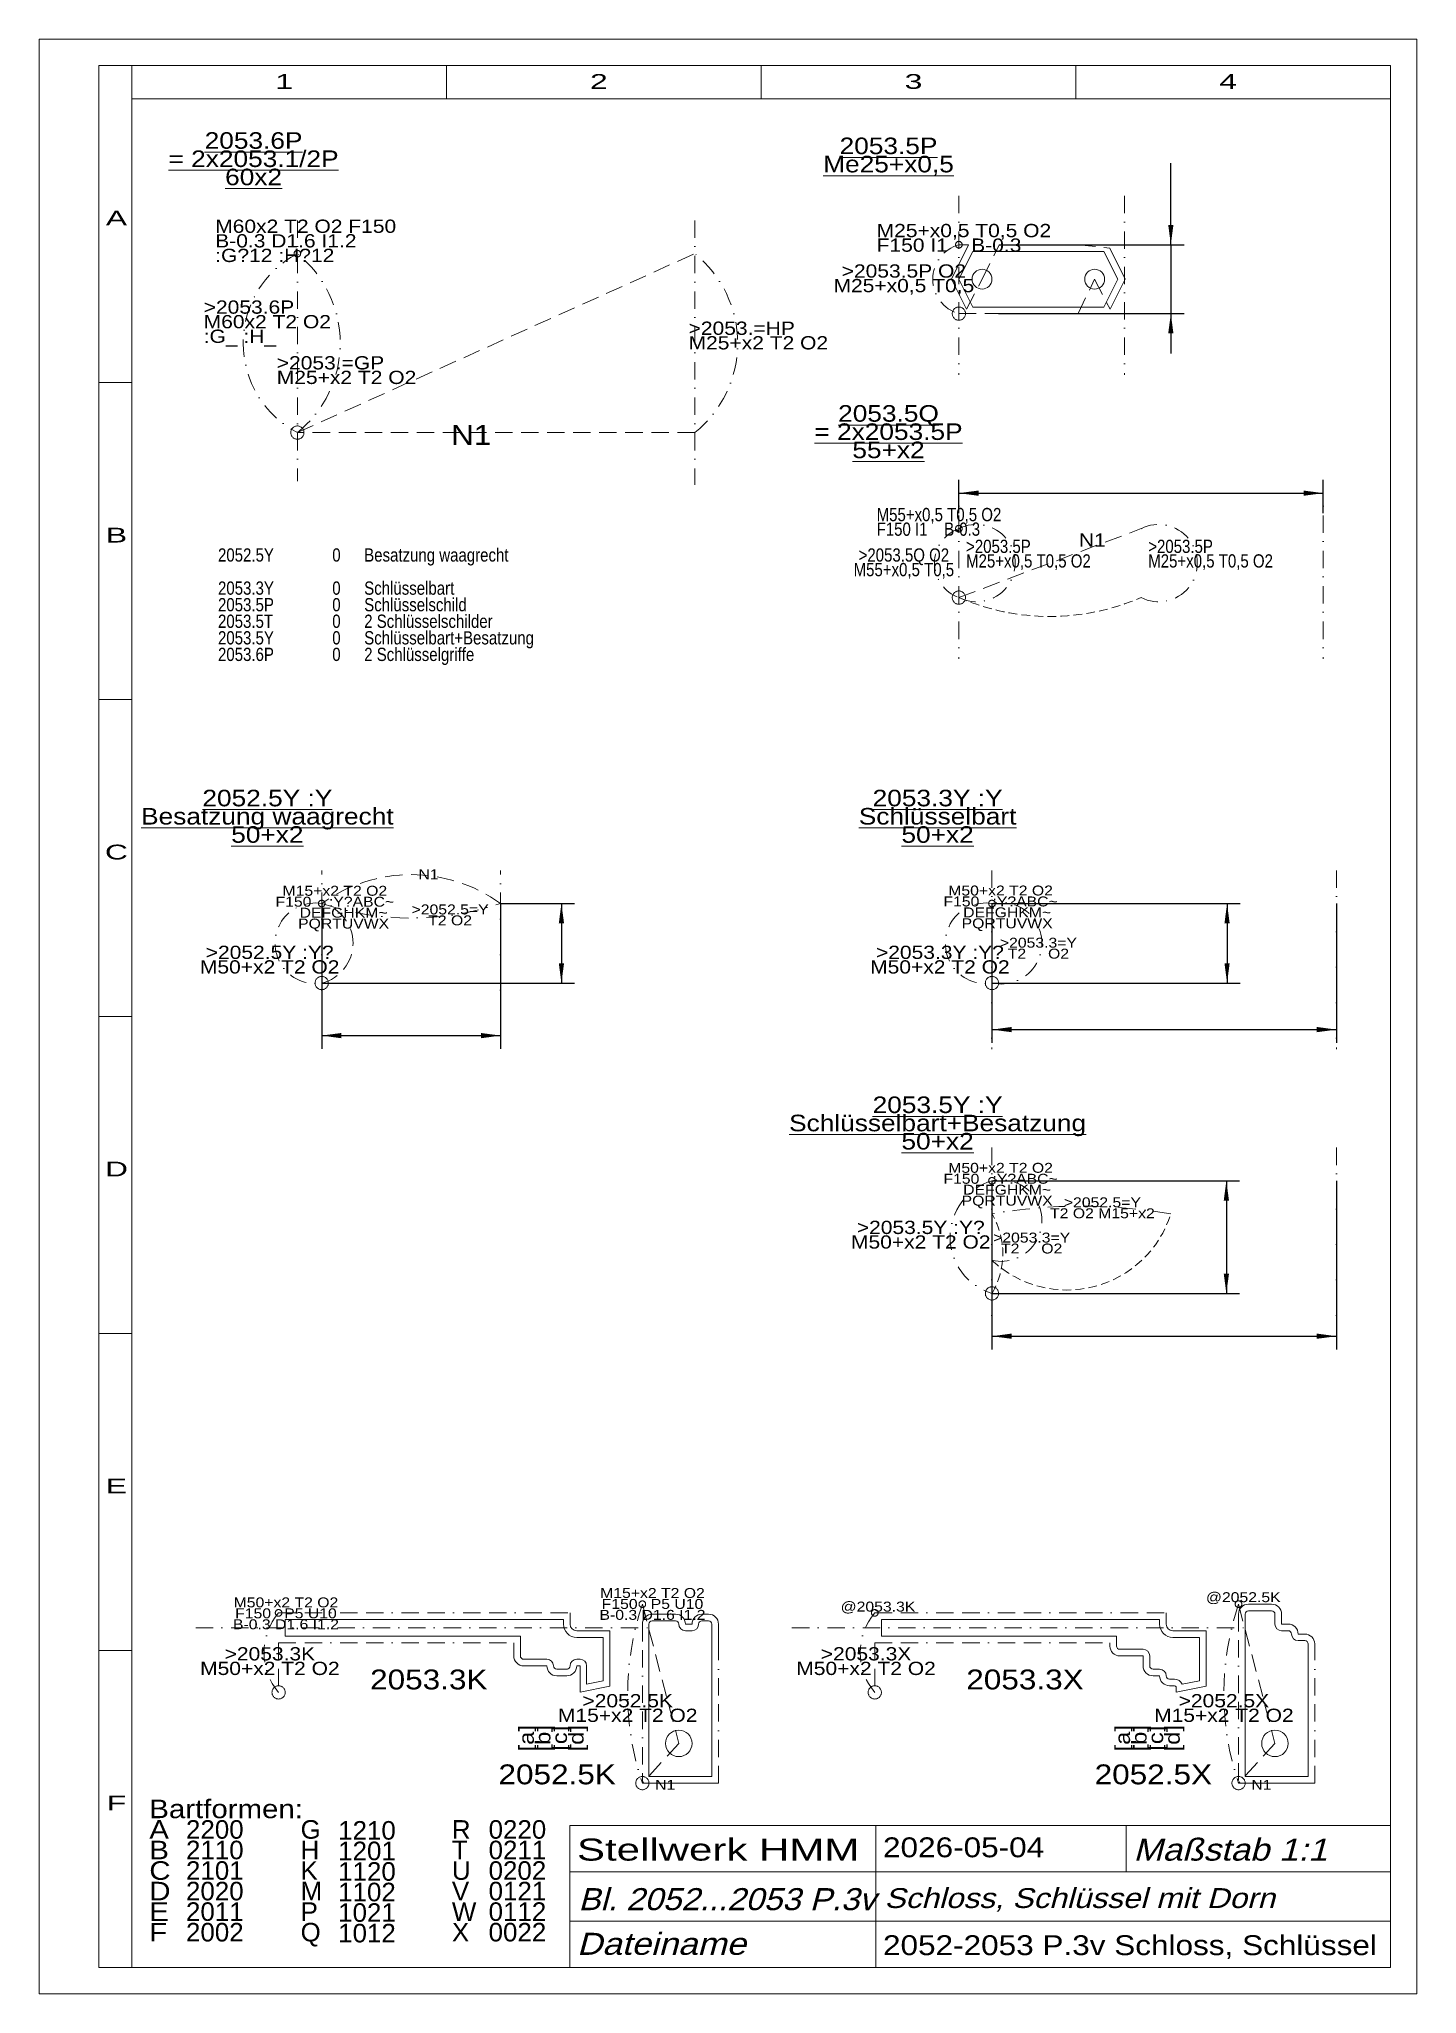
# Model space of a CAD drawing. Extents: x 1 to 209, y 1 to 296.
import ezdxf
from ezdxf.enums import TextEntityAlignment as Align

# ---------------------------------------------------------------- set-up
doc = ezdxf.new("R2010")
doc.units = 0
doc.header["$LTSCALE"] = 5.245
for name, pattern in [('BORDER', [1.75, 0.5, -0.25, 0.5, -0.25, 0, -0.25]), ('DASHDOT', [1, 0.5, -0.25, 0, -0.25]), ('DASHED', [0.75, 0.5, -0.25]), ('HIDDEN', [0.375, 0.25, -0.125]), ('PHANTOM', [2.5, 1.25, -0.25, 0.25, -0.25, 0.25, -0.25])]:
    doc.linetypes.add(name, pattern=pattern)
for name, color, linetype, lineweight in [('2052_5_6 BESATZUNG', 8, 'CONTINUOUS', 18), ('2052_5K', 30, 'CONTINUOUS', 13), ('2052_5X', 30, 'CONTINUOUS', 13), ('2052_5Y', 30, 'CONTINUOUS', 13), ('2052___ SCHLOSS MIT DORN', 190, 'CONTINUOUS', 13), ('2053_1-4 SCHLÜSSEL', 190, 'CONTINUOUS', 18), ('2053_3K', 30, 'CONTINUOUS', 13), ('2053_3X', 30, 'CONTINUOUS', 13), ('2053_3Y', 30, 'CONTINUOUS', 13), ('2053_5 SCHILD', 54, 'CONTINUOUS', 18), ('2053_5P', 11, 'CONTINUOUS', 13), ('2053_5Q', 11, 'CONTINUOUS', 13), ('2053_5Y', 30, 'CONTINUOUS', 13), ('2053_6P', 11, 'CONTINUOUS', 13), ('BEMASSUNG', 7, 'CONTINUOUS', 25), ('BESCHRIFTUNG', 7, 'CONTINUOUS', 25), ('MASSGRENZEN', 172, 'CONTINUOUS', 25), ('MASSLINIEN', 172, 'CONTINUOUS', 25), ('MASSTEXTE', 212, 'CONTINUOUS', 25), ('MITTELLINIEN', 5, 'DASHDOT', 13), ('STANDARD', 7, 'CONTINUOUS', 0)]:
    doc.layers.add(name, color=color, linetype=linetype, lineweight=lineweight)
doc.styles.add('Arial', font='arial.ttf')

# ---------------------------------------------------------------- blocks, each defined once
blk = doc.blocks.new('D405138688')
at = {"layer": 'MASSGRENZEN'}
for points in [[(171.85, 264.97), (171.46, 267.95), (172.24, 267.95)], [(171.85, 254.57), (172.24, 251.6), (171.46, 251.6)]]:
    blk.add_solid(points, dxfattribs=at)
at = {"layer": 'MASSLINIEN', "color": 172}
for p, q in [((171.85, 264.97), (171.85, 277.27)), ((145.95, 264.97), (173.85, 264.97)), ((171.85, 264.97), (171.85, 254.57)), ((145.85, 254.57), (173.85, 254.57)), ((171.85, 254.57), (171.85, 248.53))]:
    blk.add_line(p, q, dxfattribs=at)
blk = doc.blocks.new('D405138432')
at = {"layer": 'MASSGRENZEN'}
for points in [[(139.85, 227.48), (142.82, 227.87), (142.82, 227.08)], [(194.85, 227.48), (191.88, 227.08), (191.88, 227.87)]]:
    blk.add_solid(points, dxfattribs=at)
at = {"layer": 'MASSLINIEN', "color": 172}
for p, q in [((139.85, 224.47), (139.85, 229.48)), ((139.85, 227.48), (194.85, 227.48)), ((194.85, 224.47), (194.85, 229.48))]:
    blk.add_line(p, q, dxfattribs=at)
blk = doc.blocks.new('D405138176')
at = {"layer": 'MASSGRENZEN'}
for points in [[(43.67, 145.62), (46.64, 146.01), (46.64, 145.22)], [(70.67, 145.62), (67.7, 145.22), (67.7, 146.01)]]:
    blk.add_solid(points, dxfattribs=at)
at = {"layer": 'MASSLINIEN', "color": 172}
for p, q in [((43.67, 165.55), (43.67, 143.62)), ((70.67, 165.55), (70.67, 143.62)), ((43.67, 145.62), (70.67, 145.62))]:
    blk.add_line(p, q, dxfattribs=at)
blk = doc.blocks.new('D405137920')
at = {"layer": 'MASSGRENZEN'}
for points in [[(79.85, 165.55), (80.25, 162.58), (79.46, 162.58)], [(79.85, 153.55), (79.46, 156.53), (80.25, 156.53)]]:
    blk.add_solid(points, dxfattribs=at)
at = {"layer": 'MASSLINIEN', "color": 172}
for p, q in [((70.67, 165.55), (81.85, 165.55)), ((79.85, 165.55), (79.85, 153.55)), ((43.67, 153.55), (81.85, 153.55))]:
    blk.add_line(p, q, dxfattribs=at)
blk = doc.blocks.new('D405137664')
at = {"layer": 'MASSGRENZEN'}
for points in [[(144.85, 146.52), (147.83, 146.92), (147.83, 146.13)], [(196.85, 146.52), (193.88, 146.13), (193.88, 146.92)]]:
    blk.add_solid(points, dxfattribs=at)
at = {"layer": 'MASSLINIEN', "color": 172}
for p, q in [((144.85, 165.55), (144.85, 144.52)), ((196.85, 165.55), (196.85, 144.52)), ((144.85, 146.52), (196.85, 146.52))]:
    blk.add_line(p, q, dxfattribs=at)
blk = doc.blocks.new('D405151488')
at = {"layer": 'MASSGRENZEN'}
for points in [[(180.34, 165.55), (180.73, 162.58), (179.95, 162.58)], [(180.34, 153.55), (179.95, 156.53), (180.73, 156.53)]]:
    blk.add_solid(points, dxfattribs=at)
at = {"layer": 'MASSLINIEN', "color": 172}
for p, q in [((144.85, 165.55), (182.34, 165.55)), ((180.34, 165.55), (180.34, 153.55)), ((144.85, 153.55), (182.34, 153.55))]:
    blk.add_line(p, q, dxfattribs=at)
blk = doc.blocks.new('D405151232')
at = {"layer": 'MASSGRENZEN'}
for points in [[(180.23, 123.71), (180.63, 120.73), (179.84, 120.73)], [(180.23, 106.71), (179.84, 109.68), (180.63, 109.68)]]:
    blk.add_solid(points, dxfattribs=at)
at = {"layer": 'MASSLINIEN', "color": 172}
for p, q in [((144.85, 123.71), (182.23, 123.71)), ((180.23, 123.71), (180.23, 106.71)), ((144.85, 106.71), (182.23, 106.71))]:
    blk.add_line(p, q, dxfattribs=at)
blk = doc.blocks.new('D405150976')
at = {"layer": 'MASSGRENZEN'}
for points in [[(144.85, 100.25), (147.83, 100.65), (147.83, 99.86)], [(196.85, 100.25), (193.88, 99.86), (193.88, 100.65)]]:
    blk.add_solid(points, dxfattribs=at)
at = {"layer": 'MASSLINIEN', "color": 172}
for p, q in [((144.85, 123.71), (144.85, 98.25)), ((196.85, 123.71), (196.85, 98.25)), ((144.85, 100.25), (196.85, 100.25))]:
    blk.add_line(p, q, dxfattribs=at)

msp = doc.modelspace()

# ---------------------------------------------------------------- linework, layer by layer
at = {"layer": '2052_5_6 BESATZUNG', "lineweight": 0}
for p, q in [((93.07, 55.81), (93.07, 56.81)), ((95.57, 57.31), (93.57, 57.31)), ((97.07, 57.31), (95.57, 57.31)), ((102.07, 57.31), (101.07, 57.31)), ((102.57, 56.81), (102.57, 55.81)), ((183.07, 57.31), (183.07, 58.31)), ((183.07, 55.81), (183.07, 57.31)), ((185.57, 58.81), (183.57, 58.81)), ((187.07, 58.81), (185.57, 58.81)), ((187.57, 58.31), (187.57, 57.31)), ((187.57, 57.31), (187.57, 56.81)), ((93.07, 54.31), (93.07, 55.81)), ((93.07, 54.31), (93.07, 33.81)), ((99.57, 55.81), (98.57, 55.81)), ((102.57, 55.81), (102.57, 54.31)), ((102.57, 54.31), (102.57, 52.81)), ((183.07, 54.31), (183.07, 55.81)), ((183.07, 54.31), (183.07, 33.81)), ((189.57, 55.81), (188.57, 55.81)), ((192.07, 54.31), (191.07, 54.31)), ((192.57, 53.81), (192.57, 52.81)), ((102.57, 33.81), (102.57, 52.81)), ((192.57, 33.81), (192.57, 52.81)), ((93.07, 33.81), (102.57, 33.81)), ((183.07, 33.81), (192.57, 33.81))]:
    msp.add_line(p, q, dxfattribs=at)
at = {"layer": '2052_5_6 BESATZUNG'}
for centre, radius, start, end in [((93.57, 56.81), 0.5, 90, 180), ((97.07, 56.81), 0.5, 0, 90), ((98.57, 56.81), 1, 180, 270), ((99.57, 56.81), 1, 270, 360), ((101.07, 56.81), 0.5, 90, 180), ((102.07, 56.81), 0.5, 0, 90), ((183.57, 58.31), 0.5, 90, 180), ((187.07, 58.31), 0.5, 0, 90), ((188.57, 56.81), 1, 180, 270), ((189.57, 55.31), 0.5, 0, 90), ((191.07, 55.31), 1, 180, 270), ((192.07, 53.81), 0.5, 0, 90)]:
    msp.add_arc(centre, radius, start, end, dxfattribs=at)
at = {"layer": '2052_5K', "linetype": 'DASHED'}
for p, q in [((92.07, 59.81), (97.57, 38.81)), ((97.57, 38.81), (92.07, 32.81))]:
    msp.add_line(p, q, dxfattribs=at)
at = {"layer": '2052_5K', "linetype": 'BORDER'}
for p, q in [((92.07, 56.81), (92.07, 32.81)), ((103.57, 32.81), (103.57, 52.81))]:
    msp.add_line(p, q, dxfattribs=at)
at = {"layer": '2052_5K'}
for p, q in [((97.07, 58.31), (93.57, 58.31)), ((99.57, 56.81), (98.57, 56.81)), ((102.07, 58.31), (101.07, 58.31)), ((103.57, 56.81), (103.57, 52.81))]:
    msp.add_line(p, q, dxfattribs=at)
at = {"layer": '2052_5K', "linetype": 'CONTINUOUS'}
msp.add_line((92.07, 32.81), (103.57, 32.81), dxfattribs=at)
at = {"layer": '2052_5K', "linetype": 'PHANTOM'}
for centre, radius in [((92.07, 59.81), 0.5), ((92.07, 32.81), 1)]:
    msp.add_circle(centre, radius, dxfattribs=at)
at = {"layer": '2052_5K', "lineweight": 0}
msp.add_circle((97.57, 38.81), 2, dxfattribs=at)
at = {"layer": '2052_5K'}
for centre, start, end in [((93.57, 56.81), 90, 180), ((97.07, 56.81), 0, 90), ((101.07, 56.81), 90, 180), ((102.07, 56.81), 0, 90)]:
    msp.add_arc(centre, 1.5, start, end, dxfattribs=at)
at = {"layer": '2052_5X', "linetype": 'DASHED'}
for p, q in [((182.07, 59.81), (187.57, 38.81)), ((187.57, 38.81), (182.07, 32.81))]:
    msp.add_line(p, q, dxfattribs=at)
at = {"layer": '2052_5X'}
for p, q in [((187.07, 59.81), (183.57, 59.81)), ((188.57, 58.31), (188.57, 56.81)), ((189.57, 56.81), (188.57, 56.81)), ((192.07, 55.31), (191.07, 55.31))]:
    msp.add_line(p, q, dxfattribs=at)
at = {"layer": '2052_5X', "linetype": 'BORDER'}
for p, q in [((182.07, 58.31), (182.07, 32.81)), ((193.57, 32.81), (193.57, 53.81))]:
    msp.add_line(p, q, dxfattribs=at)
at = {"layer": '2052_5X', "linetype": 'CONTINUOUS'}
msp.add_line((182.07, 32.81), (193.57, 32.81), dxfattribs=at)
at = {"layer": '2052_5X', "linetype": 'PHANTOM'}
for centre, radius in [((182.07, 59.81), 0.5), ((182.07, 32.81), 1)]:
    msp.add_circle(centre, radius, dxfattribs=at)
at = {"layer": '2052_5X', "lineweight": 0}
msp.add_circle((187.57, 38.81), 2, dxfattribs=at)
at = {"layer": '2052_5X'}
for centre, start, end in [((183.57, 58.31), 90, 180), ((187.07, 58.31), 0, 90), ((189.57, 55.31), 0, 90), ((192.07, 53.81), 0, 90)]:
    msp.add_arc(centre, 1.5, start, end, dxfattribs=at)
at = {"layer": '2052_5Y', "linetype": 'PHANTOM'}
for centre, radius in [((43.67, 165.55), 0.5), ((43.67, 153.55), 1)]:
    msp.add_circle(centre, radius, dxfattribs=at)
at = {"layer": '2052_5Y', "linetype": 'DASHED'}
for centre, radius, start, end in [((57.17, 146.83), 23.08, 54.2022, 125.7978), ((42.21, 159.55), 6.18, 283.6846, 436.3154)]:
    msp.add_arc(centre, radius, start, end, dxfattribs=at)
at = {"layer": '2052_5Y', "linetype": 'DASHDOT'}
msp.add_arc((57.17, 205.71), 42.36, 251.4169, 288.5831, dxfattribs=at)
at = {"layer": '2052___ SCHLOSS MIT DORN', "linetype": 'DASHDOT'}
for centre, radius, start, end in [((47.03, 250.12), 15.22, 117.5247, 242.4753), ((141.33, 259.77), 5.41, 105.872, 254.128), ((141.7, 216.92), 5.52, 109.6159, 250.3841), ((42.7, 159.55), 6.08, 80.8297, 279.1703), ((143.89, 159.55), 6.08, 80.8297, 279.1703), ((147.41, 115.21), 8.88, 106.7586, 253.2414), ((132.22, 46.31), 42.36, 161.4169, 198.5831), ((222.22, 46.31), 42.36, 161.4169, 198.5831), ((44.26, 52.5), 9.3, 139.8096, 220.1904), ((134.26, 52.5), 9.3, 139.8096, 220.1904)]:
    msp.add_arc(centre, radius, start, end, dxfattribs=at)
at = {"layer": '2053_1-4 SCHLÜSSEL'}
for p, q in [((38.16, 55), (38.16, 57.5)), ((38.16, 57.5), (80.16, 57.5)), ((80.16, 56.8), (80.16, 57.5)), ((128.16, 55), (128.16, 57.5)), ((128.16, 57.5), (170.16, 57.5)), ((170.16, 56.8), (170.16, 57.5)), ((38.16, 55), (73.66, 55)), ((73.66, 53.5), (73.66, 55)), ((73.66, 53.5), (73.66, 52)), ((86.16, 54.8), (82.16, 54.8)), ((86.16, 48.25), (86.16, 54.8)), ((128.16, 55), (163.66, 55)), ((163.66, 53.5), (163.66, 55)), ((176.16, 54.8), (172.16, 54.8)), ((176.16, 48.25), (176.16, 54.8)), ((74.16, 51.5), (75.66, 51.5)), ((74.66, 51.5), (75.16, 51.5)), ((75.66, 51.5), (76.66, 51.5)), ((76.66, 51.5), (77.16, 51.5)), ((77.16, 51.5), (77.66, 51.5)), ((82.16, 51.5), (82.66, 51.5)), ((83.66, 50.5), (83.66, 49)), ((164.16, 53), (165.16, 53)), ((165.16, 53), (167.16, 53)), ((167.16, 53), (167.66, 53)), ((168.66, 52), (168.66, 50.5)), ((79.16, 50), (80.16, 50)), ((80.16, 50), (80.66, 50)), ((80.76, 50), (80.66, 50)), ((83.66, 47.75), (83.66, 49)), ((83.66, 47.75), (86.16, 48.25)), ((169.16, 50), (170.16, 50)), ((172.41, 48.5), (171.66, 48.5)), ((173.56, 47.73), (176.16, 48.25))]:
    msp.add_line(p, q, dxfattribs=at)
for centre, radius, start, end in [((82.16, 56.8), 2, 180, 270), ((172.16, 56.8), 2, 180, 270), ((164.16, 53.5), 0.5, 180, 270), ((74.16, 52), 0.5, 180, 270), ((77.66, 50.5), 1, 0, 90), ((79.16, 50.5), 0.5, 180, 270), ((80.66, 50.5), 0.5, 270, 360), ((82.16, 50.5), 1, 90, 180), ((82.66, 50.5), 1, 0, 90), ((167.66, 52), 1, 0, 90), ((169.16, 50.5), 0.5, 180, 270), ((170.16, 49), 1, 0, 90), ((171.66, 49), 0.5, 180, 270), ((172.41, 47.25), 1.25, 22.6199, 90)]:
    msp.add_arc(centre, radius, start, end, dxfattribs=at)
at = {"layer": '2053_3K', "linetype": 'BORDER'}
for p, q in [((37.16, 58.5), (81.16, 58.5)), ((37.16, 54), (72.66, 54))]:
    msp.add_line(p, q, dxfattribs=at)
at = {"layer": '2053_3K'}
for p, q in [((81.16, 56.8), (81.16, 58.5)), ((72.66, 54), (72.66, 52)), ((87.16, 55.8), (82.16, 55.8)), ((87.16, 47.43), (87.16, 55.8)), ((74.16, 50.5), (77.66, 50.5)), ((82.16, 50.5), (82.66, 50.5)), ((82.66, 50.5), (82.66, 46.53)), ((79.16, 49), (80.66, 49)), ((82.66, 46.53), (87.16, 47.43))]:
    msp.add_line(p, q, dxfattribs=at)
at = {"layer": '2053_3K', "linetype": 'DASHED'}
msp.add_line((37.16, 54), (37.16, 46.5), dxfattribs=at)
at = {"layer": '2053_3K', "linetype": 'PHANTOM'}
for centre, radius in [((37.16, 58.5), 0.5), ((37.16, 46.5), 1)]:
    msp.add_circle(centre, radius, dxfattribs=at)
at = {"layer": '2053_3K'}
for centre, radius, start, end in [((82.16, 56.8), 1, 180, 270), ((74.16, 52), 1.5, 180, 270), ((79.16, 50.5), 1.5, 180, 270), ((80.66, 50.5), 1.5, 270, 360)]:
    msp.add_arc(centre, radius, start, end, dxfattribs=at)
at = {"layer": '2053_3X', "linetype": 'BORDER'}
for p, q in [((127.16, 58.5), (171.16, 58.5)), ((127.16, 54), (162.66, 54))]:
    msp.add_line(p, q, dxfattribs=at)
at = {"layer": '2053_3X'}
for p, q in [((171.16, 56.8), (171.16, 58.5)), ((162.66, 54), (162.66, 53.5)), ((177.16, 55.8), (172.16, 55.8)), ((177.16, 47.43), (177.16, 55.8)), ((164.16, 52), (167.66, 52)), ((167.66, 52), (167.66, 50.5)), ((169.16, 49), (170.16, 49)), ((172.41, 47.5), (171.66, 47.5)), ((172.64, 46.52), (177.16, 47.43)), ((172.64, 47.34), (172.64, 46.52))]:
    msp.add_line(p, q, dxfattribs=at)
at = {"layer": '2053_3X', "linetype": 'DASHED'}
msp.add_line((127.16, 54), (127.16, 46.5), dxfattribs=at)
at = {"layer": '2053_3X', "linetype": 'PHANTOM'}
for centre, radius in [((127.16, 58.5), 0.5), ((127.16, 46.5), 1)]:
    msp.add_circle(centre, radius, dxfattribs=at)
at = {"layer": '2053_3X'}
for centre, radius, start, end in [((172.16, 56.8), 1, 180, 270), ((164.16, 53.5), 1.5, 180, 270), ((169.16, 50.5), 1.5, 180, 270), ((171.66, 49), 1.5, 180, 270), ((172.41, 47.25), 0.25, 22.6199, 90)]:
    msp.add_arc(centre, radius, start, end, dxfattribs=at)
at = {"layer": '2053_3Y', "linetype": 'PHANTOM'}
for centre, radius in [((144.85, 165.55), 0.5), ((144.85, 153.55), 1)]:
    msp.add_circle(centre, radius, dxfattribs=at)
at = {"layer": '2053_3Y', "linetype": 'DASHDOT'}
msp.add_arc((146.23, 159.55), 6.16, 257.074, 462.926, dxfattribs=at)
at = {"layer": '2053_5 SCHILD'}
for p, q in [((141.95, 263.97), (139.85, 259.77)), ((161.75, 263.97), (141.95, 263.97)), ((163.85, 259.77), (161.75, 263.97)), ((139.85, 259.77), (141.95, 255.57)), ((161.75, 255.57), (163.85, 259.77)), ((141.95, 255.57), (161.75, 255.57))]:
    msp.add_line(p, q, dxfattribs=at)
at = {"layer": '2053_5P'}
for p, q in [((141.33, 264.97), (138.73, 259.77)), ((157.85, 264.97), (145.95, 264.97)), ((164.97, 259.77), (162.64, 264.43)), ((138.73, 259.77), (141.01, 255.22)), ((162.69, 255.22), (164.97, 259.77)), ((145.85, 254.57), (157.85, 254.57))]:
    msp.add_line(p, q, dxfattribs=at)
at = {"layer": '2053_5P', "linetype": 'DASHED'}
for p, q in [((139.85, 264.97), (141.33, 264.97)), ((143.35, 259.77), (145.95, 264.97)), ((157.85, 264.97), (162.64, 264.43)), ((141.01, 255.22), (143.35, 259.77)), ((157.85, 254.57), (160.35, 259.77)), ((160.35, 259.77), (162.69, 255.22)), ((139.85, 254.57), (145.85, 254.57))]:
    msp.add_line(p, q, dxfattribs=at)
at = {"layer": '2053_5P', "linetype": 'PHANTOM'}
for centre, radius in [((139.85, 264.97), 0.5), ((139.85, 254.57), 1)]:
    msp.add_circle(centre, radius, dxfattribs=at)
at = {"layer": '2053_5P'}
for centre in [(143.35, 259.77), (160.35, 259.77)]:
    msp.add_circle(centre, 1.5, dxfattribs=at)
at = {"layer": '2053_5Q', "linetype": 'DASHED'}
msp.add_line((139.85, 211.72), (167.35, 222.12), dxfattribs=at)
at = {"layer": '2053_5Q', "linetype": 'PHANTOM'}
for centre, radius in [((139.85, 222.12), 0.5), ((139.85, 211.72), 1)]:
    msp.add_circle(centre, radius, dxfattribs=at)
at = {"layer": '2053_5Q', "linetype": 'DASHDOT'}
for centre in [(142.51, 216.92), (170.01, 216.92)]:
    msp.add_arc(centre, 5.84, 242.8784, 477.1216, dxfattribs=at)
at = {"layer": '2053_5Q', "linetype": 'HIDDEN'}
msp.add_arc((153.6, 243.44), 34.57, 246.5656, 293.4344, dxfattribs=at)
at = {"layer": '2053_5Y', "linetype": 'PHANTOM'}
for centre, radius in [((144.85, 123.71), 0.5), ((144.85, 106.71), 1)]:
    msp.add_circle(centre, radius, dxfattribs=at)
at = {"layer": '2053_5Y', "linetype": 'DASHDOT'}
for centre, radius, start, end in [((146.23, 117.71), 6.16, 257.074, 462.926), ((158.35, 41.63), 78.25, 80.065, 99.935)]:
    msp.add_arc(centre, radius, start, end, dxfattribs=at)
at = {"layer": '2053_5Y', "linetype": 'HIDDEN'}
for centre, radius, start, end in [((156.15, 123.7), 16.48, 226.7175, 342.3506), ((134.65, 112.71), 11.84, 329.5506, 390.4494)]:
    msp.add_arc(centre, radius, start, end, dxfattribs=at)
at = {"layer": '2053_6P', "linetype": 'DASHED'}
for p, q in [((39.99, 236.62), (99.99, 263.62)), ((99.99, 236.62), (39.99, 236.62))]:
    msp.add_line(p, q, dxfattribs=at)
at = {"layer": '2053_6P', "linetype": 'PHANTOM'}
for centre, radius in [((39.99, 263.62), 0.5), ((39.99, 236.62), 1)]:
    msp.add_circle(centre, radius, dxfattribs=at)
at = {"layer": '2053_6P', "linetype": 'DASHDOT'}
for centre in [(29.14, 250.12), (89.14, 250.12)]:
    msp.add_arc(centre, 17.32, 308.7973, 411.2027, dxfattribs=at)
at = {"layer": 'MITTELLINIEN'}
for p, q in [((139.85, 272.33), (139.85, 245.33)), ((164.85, 272.33), (164.85, 245.33)), ((39.99, 268.62), (39.99, 229.29)), ((99.99, 268.62), (99.99, 228.73)), ((139.85, 229.47), (139.85, 202.47)), ((194.85, 229.47), (194.85, 202.47)), ((43.67, 148.55), (43.67, 170.55)), ((70.67, 148.55), (70.67, 170.55)), ((144.85, 170.55), (144.85, 143.55)), ((196.85, 170.55), (196.85, 143.55)), ((144.85, 128.71), (144.85, 101.71)), ((196.85, 128.71), (196.85, 101.71)), ((24.66, 56.25), (93.72, 56.25)), ((114.66, 56.25), (183.72, 56.25))]:
    msp.add_line(p, q, dxfattribs=at)
at = {"layer": 'STANDARD'}
for p, q in [((1, 1), (1, 296)), ((1, 296), (209, 296)), ((209, 296), (209, 1)), ((10, 5), (10, 292)), ((10, 292), (15, 292)), ((15, 292), (205, 292)), ((15, 287), (15, 292)), ((62.5, 292), (62.5, 287)), ((110, 292), (110, 287)), ((157.5, 292), (157.5, 287)), ((205, 292), (205, 287)), ((15, 287), (205, 287)), ((15, 5), (15, 287)), ((205, 287), (205, 5)), ((10, 244.17), (15, 244.17)), ((10, 196.33), (15, 196.33)), ((205, 182.12), (205, 5.12)), ((10, 148.5), (15, 148.5)), ((10, 100.67), (15, 100.67)), ((10, 52.83), (15, 52.83)), ((10, 5), (15, 5)), ((205, 5), (15, 5)), ((209, 1), (1, 1))]:
    msp.add_line(p, q, dxfattribs=at)
at = {"layer": 'STANDARD', "lineweight": 0}
for p, q in [((81.11, 26.4), (205, 26.4)), ((81.11, 26.4), (81.11, 5)), ((127.31, 26.4), (127.31, 5)), ((165.11, 26.4), (165.11, 19.4)), ((81.11, 19.4), (205, 19.4)), ((81.11, 12), (205, 12))]:
    msp.add_line(p, q, dxfattribs=at)

# ---------------------------------------------------------------- block references
at = {"layer": 'BEMASSUNG'}
for name in ['D405138688', 'D405138432', 'D405138176', 'D405137920', 'D405137664', 'D405151488', 'D405151232', 'D405150976']:
    msp.add_blockref(name, (0, 0), dxfattribs=at)

# ---------------------------------------------------------------- texts
at = {"layer": '2052_5K', "linetype": 'DASHED', "style": 'Arial', "width": 1.135027}
msp.add_text('N1', height=1.5, dxfattribs=at).set_placement((94, 31.8))
at = {"layer": '2052_5K', "insert": (93.6, 59.84), "char_height": 1.5, "attachment_point": 5, "line_spacing_factor": 0.66, "style": 'Arial'}
msp.add_mtext('\\W1.135090;M15+x2 T2 O2 \\PF150   P5 U10\\PB-0.3 D1.6 I1.2', dxfattribs=at)
at = {"layer": '2052_5X', "style": 'Arial', "width": 1.135097}
msp.add_text('@2052.5K', height=1.5, dxfattribs=at).set_placement((182.79, 60.87), align=Align.MIDDLE_CENTER)
at = {"layer": '2052_5X', "linetype": 'DASHED', "style": 'Arial', "width": 1.135027}
msp.add_text('N1', height=1.5, dxfattribs=at).set_placement((184, 31.8))
at = {"layer": '2052_5Y', "style": 'Arial', "width": 1.135027}
msp.add_text('N1', height=1.5, dxfattribs=at).set_placement((59.79, 169.96), align=Align.MIDDLE_CENTER)
at = {"layer": '2052_5Y', "char_height": 1.5, "attachment_point": 5, "line_spacing_factor": 0.66, "style": 'Arial'}
for s, insert in [('\\W1.135091;M15+x2 T2 O2\\PF150    :Y?ABC~\\P    DEFGHKM~\\P    PQRTUVWX', (45.65, 164.79)), ('\\W1.135118;>2052.5=Y\\PT2 O2', (63.05, 163.82))]:
    msp.add_mtext(s, dxfattribs=dict(at, insert=insert))
at = {"layer": '2052___ SCHLOSS MIT DORN', "linetype": 'DASHDOT', "style": 'Arial'}
for s, width, p in [('2053.3K', 1.135099, (50.97, 46.95)), ('2053.3X', 1.135098, (140.97, 46.95)), ('2052.5K', 1.135098, (70.35, 32.63)), ('2052.5X', 1.135098, (160.35, 32.63))]:
    msp.add_text(s, height=3, dxfattribs=dict(at, width=width)).set_placement(p)
at = {"layer": '2052___ SCHLOSS MIT DORN', "style": 'Arial'}
for s, insert, char_height, attachment_point, line_spacing_factor in [('\\W1.135098;\\L2053.6P\\P= 2x2053.1/2P\\P60x2', (33.38, 277.93), 2.5, 5, 0.66), ('\\W1.135098;\\L2053.5P\\PMe25+x0,5', (129.23, 278.28), 2.5, 5, 0.66), ('\\W1.135098;>2053.5P O2\\PM25+x0,5 T0,5', (131.55, 259.72), 2, 5, 0.66), ('\\W1.135110;>2053.6P\\PM60x2 T2 O2\\P:G_ :H_', (25.85, 249.58), 2, 7, 0.66), ('\\W1.135112;\\L2053.5Q\\P= 2x2053.5P\\P55+x2', (129.23, 236.74), 2.5, 5, 0.66), ('\\W0.810868;2052.5Y\\P\\P2053.3Y\\P2053.5P\\P2053.5T\\P2053.5Y\\P2053.6P', (28.01, 219.15), 2, 1, 0.75), ('\\W0.810869;0\\P\\P0\\P0\\P0\\P0\\P0\\P', (45.26, 219.15), 2, 1, 0.75), ('\\W0.810868;Besatzung waagrecht\\P\\PSchlüsselbart\\PSchlüsselschild\\P2 Schlüsselschilder\\PSchlüsselbart+Besatzung\\P2 Schlüsselgriffe', (50.08, 219.15), 2, 1, 0.75), ('\\W0.810851;>2053.5Q O2\\PM55+x0,5 T0,5', (131.55, 216.86), 2, 5, 0.66), ('\\W1.135070;\\L2052.5Y :Y\\PBesatzung waagrecht\\P50+x2', (35.46, 178.7), 2.5, 5, 0.66), ('\\W1.135071;\\L2053.3Y :Y\\PSchlüsselbart\\P50+x2', (136.64, 178.7), 2.5, 5, 0.66), ('\\W1.135088;>2052.5Y :Y?\\PM50+x2 T2 O2', (35.81, 157.07), 2, 5, 0.66), ('\\W1.135088;>2053.3Y :Y?\\PM50+x2 T2 O2', (136.99, 157.07), 2, 5, 0.66), ('\\W1.135071;\\L2053.5Y :Y\\PSchlüsselbart+Besatzung\\P50+x2', (136.64, 132.41), 2.5, 5, 0.66), ('\\W1.135088;>2053.5Y :Y?\\PM50+x2 T2 O2', (134.1, 115.56), 2, 5, 0.66), ('\\W1.135110;>2053.3K\\PM50+x2 T2 O2', (35.84, 51.21), 2, 5, 0.66), ('\\W1.135110;>2053.3X\\PM50+x2 T2 O2', (125.84, 51.21), 2, 5, 0.66), ('\\W1.135110;>2052.5K\\PM15+x2 T2 O2', (89.86, 44.13), 2, 5, 0.66), ('\\W1.135110;>2052.5X\\PM15+x2 T2 O2', (179.86, 44.13), 2, 5, 0.66)]:
    msp.add_mtext(s, dxfattribs=dict(at, insert=insert, char_height=char_height, attachment_point=attachment_point, line_spacing_factor=line_spacing_factor))
at = {"layer": '2053_3K', "insert": (38.27, 58.42), "char_height": 1.5, "attachment_point": 5, "line_spacing_factor": 0.66, "style": 'Arial'}
msp.add_mtext('\\W1.135090;M50+x2 T2 O2 \\PF150   P5 U10\\PB-0.3 D1.6 I1.2', dxfattribs=at)
at = {"layer": '2053_3X', "style": 'Arial', "width": 1.134918}
msp.add_text('@2053.3K', height=1.5, dxfattribs=at).set_placement((127.64, 59.45), align=Align.MIDDLE_CENTER)
at = {"layer": '2053_3Y', "char_height": 1.5, "attachment_point": 5, "line_spacing_factor": 0.66, "style": 'Arial'}
for s, insert in [('\\W1.135090;M50+x2 T2 O2 \\PF150   :Y?ABC~\\P   DEFGHKM~\\P   PQRTUVWX', (146.15, 164.83)), ('\\W1.135119;>2053.3=Y\\PT2     O2', (151.86, 158.8))]:
    msp.add_mtext(s, dxfattribs=dict(at, insert=insert))
at = {"layer": '2053_5P', "insert": (127.44, 263.88), "char_height": 2, "attachment_point": 7, "line_spacing_factor": 0.66, "style": 'Arial'}
msp.add_mtext('\\W1.134925;M25+x0,5 T0,5 O2\\PF150 I1    B-0.3', dxfattribs=at)
at = {"layer": '2053_5Q', "linetype": 'DASHED', "style": 'Arial', "width": 1.135027}
msp.add_text('N1', height=2, dxfattribs=at).set_placement((160.01, 220.39), align=Align.MIDDLE_CENTER)
at = {"layer": '2053_5Q', "char_height": 2, "attachment_point": 7, "line_spacing_factor": 0.66, "style": 'Arial'}
for s, insert in [('\\W0.810683;M55+x0,5 T0,5 O2\\PF150 I1    B-0.3', (127.44, 221.02)), ('\\W0.810845;>2053.5P\\PM25+x0,5 T0,5 O2', (140.94, 215.88)), ('\\W0.810845;>2053.5P\\PM25+x0,5 T0,5 O2', (168.44, 215.88))]:
    msp.add_mtext(s, dxfattribs=dict(at, insert=insert))
at = {"layer": '2053_5Y', "char_height": 1.5, "attachment_point": 5, "line_spacing_factor": 0.66, "style": 'Arial'}
for s, insert in [('\\W1.135090;M50+x2 T2 O2 \\PF150   :Y?ABC~\\P   DEFGHKM~\\P   PQRTUVWX', (146.15, 122.98)), ('\\W1.135118;>2052.5=Y\\PT2 O2 M15+x2', (161.52, 119.62)), ('\\W1.135119;>2053.3=Y\\PT2     O2', (150.84, 114.3))]:
    msp.add_mtext(s, dxfattribs=dict(at, insert=insert))
at = {"layer": '2053_6P', "linetype": 'HIDDEN', "style": 'Arial', "width": 1.135027}
msp.add_text('N1', height=3, dxfattribs=at).set_placement((63.19, 234.77))
at = {"layer": '2053_6P', "char_height": 2, "attachment_point": 7, "line_spacing_factor": 0.66, "style": 'Arial'}
for s, insert in [('\\W1.135094;M60x2 T2 O2 F150\\PB-0.3 D1.6 I1.2\\P:G?12 :H?12', (27.59, 262.33)), ('\\W1.135090;>2053.=HP\\PM25+x2 T2 O2', (99.05, 249.14)), ('\\W1.135099;>2053.=GP\\PM25+x2 T2 O2', (36.88, 243.92))]:
    msp.add_mtext(s, dxfattribs=dict(at, insert=insert))
at = {"layer": 'BESCHRIFTUNG', "style": 'Arial'}
for s, height, width, p in [('Stellwerk HMM', 3.325, 1.365378, (82.2, 24.44)), ('2026-05-04', 3, 1.135137, (128.4, 24.62)), ('2052-2053 P.3v Schloss, Schlüssel', 3, 1.135057, (128.4, 9.85))]:
    msp.add_text(s, height=height, dxfattribs=dict(at, width=width)).set_placement(p, align=Align.TOP_LEFT)
at = {"layer": 'BESCHRIFTUNG', "style": 'Arial', "oblique": 15}
for s, height, width, p in [('Maßstab 1:1', 3.325, 1.134935, (166.2, 24.44)), ('Bl. 2052...2053 P.3v', 3.325, 1.072852, (82.42, 16.96)), ('Schloss, Schlüssel mit Dorn', 3, 1.13498, (128.62, 16.96)), ('Dateiname', 3.325, 1.135074, (82.2, 10.22))]:
    msp.add_text(s, height=height, dxfattribs=dict(at, width=width)).set_placement(p, align=Align.TOP_LEFT)
at = {"layer": 'BESCHRIFTUNG', "char_height": 2.25, "attachment_point": 2, "rotation": 90, "line_spacing_factor": 0.666667, "style": 'Arial'}
for insert in [(73.44, 39.58), (73.44, 39.58), (73.44, 39.58), (163.44, 39.58), (163.44, 39.58), (163.44, 39.58)]:
    msp.add_mtext('\\W1.135108;[a]\\P[b]\\P[c]\\P[d]', dxfattribs=dict(at, insert=insert))
at = {"layer": 'BESCHRIFTUNG', "char_height": 2.8, "attachment_point": 1, "line_spacing_factor": 0.664286, "style": 'Arial'}
for s, insert in [('\\W1.135076;Bartformen:\\PA\\PB\\PC\\PD\\PE\\PF', (17.64, 30.32)), ('\\W1.000000;\\P2200\\P2110\\P2101\\P2020\\P2011\\P2002', (23.18, 30.32)), ('\\W1.000000;\\PG\\PH\\PK\\PM\\PP\\PQ', (40.48, 30.32)), ('\\W1.000000;\\P1210\\P1201\\P1120\\P1102\\P1021\\P1012', (46.15, 30.18)), ('\\W1.000000;\\PR\\PT\\PU\\PV\\PW\\PX', (63.32, 30.32)), ('\\W1.000000;\\P0220\\P0211\\P0202\\P0121\\P0112\\P0022', (68.86, 30.32))]:
    msp.add_mtext(s, dxfattribs=dict(at, insert=insert))
at = {"layer": 'STANDARD', "style": 'Arial'}
for s, width, p in [('1', 1.547923, (38, 290.72)), ('2', 1.547922, (85.5, 290.72)), ('3', 1.547923, (133, 290.72)), ('4', 1.547923, (180.5, 290.72)), ('A', 1.547987, (12.68, 270.1)), ('B', 1.547987, (12.68, 222.26)), ('C', 1.548103, (12.68, 174.43)), ('D', 1.548104, (12.68, 126.6)), ('E', 1.547987, (12.68, 78.76)), ('F', 1.547769, (12.68, 30.93))]:
    msp.add_text(s, height=2.23, dxfattribs=dict(at, width=width)).set_placement(p, align=Align.TOP_CENTER)

doc.saveas('drawing.dxf')
